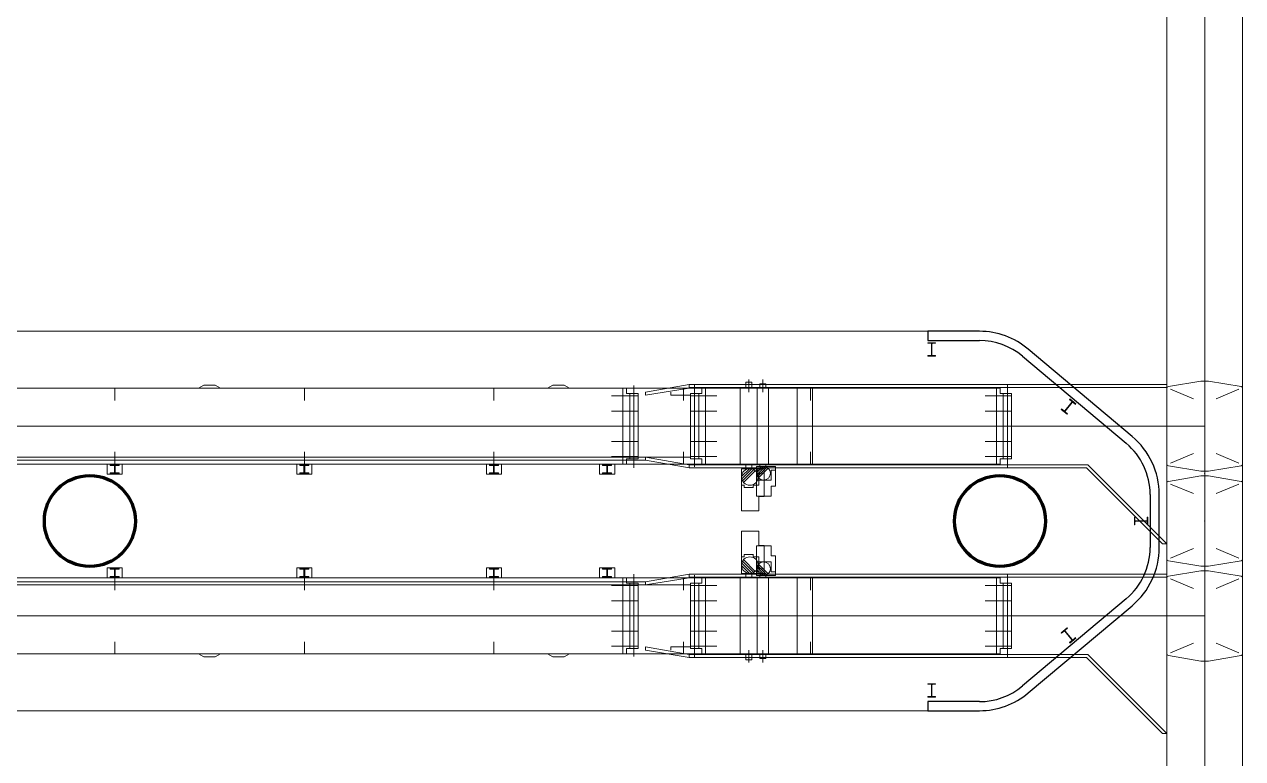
# Model space of a CAD drawing. Header units: metres. Extents: x 1807 to 3745, y 842 to 1968.
# Drawn here: x 3461.14 to 3477.2, y 1472.87 to 1482.55 of the extents above; entities that cross this region are included whole.
import ezdxf

# ---------------------------------------------------------------- set-up
doc = ezdxf.new("R2010")
doc.units = ezdxf.units.M
doc.header["$MEASUREMENT"] = 0
doc.layers.add('Level 1', color=7, linetype='Continuous', lineweight=0)

msp = doc.modelspace()

# ---------------------------------------------------------------- linework, layer by layer
at = {"layer": 'Level 1', "color": 7, "linetype": 'Continuous', "lineweight": 0}
for p, q in [((3476.2, 1576.091), (3476.2, 1451.2)), ((3477.2, 1576.091), (3477.2, 1451.2)), ((3473.73, 1478.5), (3448.37, 1478.5)), ((3475.743, 1477.116), (3474.373, 1478.266)), ((3476.699, 1477.874), (3476.701, 1477.876)), ((3476.701, 1477.874), (3476.699, 1477.876)), ((3473.953, 1477.75), (3448.147, 1477.75)), ((3462.328, 1477.75), (3462.328, 1477.59)), ((3463.503, 1477.79), (3463.434, 1477.75)), ((3463.503, 1477.79), (3463.653, 1477.79)), ((3463.723, 1477.75), (3463.653, 1477.79)), ((3464.828, 1477.75), (3464.828, 1477.59)), ((3467.328, 1477.75), (3467.328, 1477.59)), ((3468.103, 1477.79), (3468.034, 1477.75)), ((3468.103, 1477.79), (3468.253, 1477.79)), ((3468.323, 1477.75), (3468.253, 1477.79)), ((3469.078, 1477.75), (3469.028, 1477.75)), ((3469.078, 1477.68), (3469.078, 1477.75)), ((3469.903, 1477.8), (3469.328, 1477.7)), ((3469.328, 1477.66), (3469.903, 1477.75)), ((3469.328, 1477.7), (3469.328, 1477.66)), ((3469.659, 1477.7), (3469.659, 1477.66)), ((3469.828, 1477.75), (3469.828, 1477.59)), ((3474.1, 1477.8), (3469.903, 1477.8)), ((3469.903, 1477.8), (3469.903, 1477.75)), ((3474.1, 1477.76), (3469.903, 1477.76)), ((3470.068, 1477.75), (3470.118, 1477.75)), ((3470.069, 1477.68), (3470.069, 1477.75)), ((3470.788, 1477.76), (3470.588, 1477.76)), ((3470.648, 1477.83), (3470.648, 1477.76)), ((3470.728, 1477.83), (3470.648, 1477.83)), ((3470.728, 1477.83), (3470.728, 1477.76)), ((3470.947, 1477.76), (3470.797, 1477.76)), ((3470.912, 1477.81), (3470.832, 1477.81)), ((3470.832, 1477.81), (3470.832, 1477.76)), ((3470.912, 1477.81), (3470.912, 1477.76)), ((3471.5, 1477.75), (3471.5, 1477.59)), ((3474.003, 1477.75), (3473.953, 1477.75)), ((3474.003, 1477.68), (3474.003, 1477.75)), ((3474.1, 1477.8), (3474.82, 1477.8)), ((3474.1, 1477.8), (3474.1, 1476.7)), ((3474.1, 1477.76), (3474.82, 1477.76)), ((3474.82, 1477.8), (3476.2, 1477.8)), ((3474.82, 1477.76), (3476.2, 1477.76)), ((3476.2, 1476.751), (3476.2, 1477.749)), ((3476.65, 1477.845), (3476.221, 1477.773)), ((3476.25, 1477.738), (3476.55, 1477.611)), ((3476.75, 1477.845), (3476.65, 1477.845)), ((3476.75, 1477.845), (3477.179, 1477.773)), ((3477.15, 1477.738), (3476.85, 1477.611)), ((3477.2, 1476.751), (3477.2, 1477.749)), ((3477.2, 1476.751), (3477.2, 1477.749)), ((3469.228, 1477.65), (3468.878, 1477.65)), ((3469.228, 1477.68), (3469.078, 1477.68)), ((3469.228, 1476.82), (3469.228, 1477.68)), ((3469.918, 1477.66), (3469.659, 1477.66)), ((3469.919, 1477.68), (3469.919, 1476.82)), ((3469.919, 1477.68), (3470.069, 1477.68)), ((3469.919, 1477.65), (3470.269, 1477.65)), ((3474.153, 1477.65), (3473.803, 1477.65)), ((3474.153, 1477.68), (3474.003, 1477.68)), ((3474.153, 1476.82), (3474.153, 1477.68)), ((3469.228, 1477.45), (3468.878, 1477.45)), ((3469.919, 1477.45), (3470.269, 1477.45)), ((3474.153, 1477.45), (3473.803, 1477.45)), ((3469.228, 1477.25), (3468.878, 1477.25)), ((3469.919, 1477.25), (3470.269, 1477.25)), ((3474.153, 1477.25), (3473.803, 1477.25)), ((3474.821, 1477.249), (3474.819, 1477.251)), ((3474.821, 1477.251), (3474.819, 1477.249)), ((3476.701, 1477.249), (3476.699, 1477.251)), ((3476.701, 1477.251), (3476.699, 1477.249)), ((3476.699, 1477.249), (3476.701, 1477.251)), ((3476.701, 1477.249), (3476.699, 1477.251)), ((3469.228, 1477.05), (3468.878, 1477.05)), ((3469.919, 1477.05), (3470.269, 1477.05)), ((3474.153, 1477.05), (3473.803, 1477.05)), ((3462.328, 1476.91), (3462.328, 1476.75)), ((3464.828, 1476.91), (3464.828, 1476.75)), ((3467.328, 1476.91), (3467.328, 1476.75)), ((3469.828, 1476.91), (3469.828, 1476.75)), ((3471.5, 1476.91), (3471.5, 1476.75)), ((3476.25, 1476.762), (3476.55, 1476.889)), ((3477.15, 1476.762), (3476.85, 1476.889)), ((3473.953, 1476.75), (3448.147, 1476.75)), ((3469.918, 1476.84), (3450.328, 1476.84)), ((3469.328, 1476.8), (3450.328, 1476.8)), ((3462.228, 1476.616), (3462.228, 1476.75)), ((3462.228, 1476.75), (3462.428, 1476.75)), ((3462.268, 1476.74), (3462.388, 1476.74)), ((3462.268, 1476.74), (3462.268, 1476.73)), ((3462.268, 1476.73), (3462.323, 1476.73)), ((3462.288, 1476.75), (3462.288, 1476.74)), ((3462.323, 1476.73), (3462.323, 1476.636)), ((3462.333, 1476.73), (3462.388, 1476.73)), ((3462.333, 1476.73), (3462.333, 1476.636)), ((3462.368, 1476.75), (3462.368, 1476.74)), ((3462.388, 1476.74), (3462.388, 1476.73)), ((3462.428, 1476.616), (3462.428, 1476.75)), ((3464.728, 1476.616), (3464.728, 1476.75)), ((3464.728, 1476.75), (3464.928, 1476.75)), ((3464.768, 1476.74), (3464.888, 1476.74)), ((3464.768, 1476.74), (3464.768, 1476.73)), ((3464.768, 1476.73), (3464.823, 1476.73)), ((3464.788, 1476.75), (3464.788, 1476.74)), ((3464.823, 1476.73), (3464.823, 1476.636)), ((3464.833, 1476.73), (3464.888, 1476.73)), ((3464.833, 1476.73), (3464.833, 1476.636)), ((3464.868, 1476.75), (3464.868, 1476.74)), ((3464.888, 1476.74), (3464.888, 1476.73)), ((3464.928, 1476.616), (3464.928, 1476.75)), ((3467.228, 1476.616), (3467.228, 1476.75)), ((3467.228, 1476.75), (3467.428, 1476.75)), ((3467.268, 1476.74), (3467.388, 1476.74)), ((3467.268, 1476.74), (3467.268, 1476.73)), ((3467.268, 1476.73), (3467.323, 1476.73)), ((3467.288, 1476.75), (3467.288, 1476.74)), ((3467.323, 1476.73), (3467.323, 1476.636)), ((3467.333, 1476.73), (3467.388, 1476.73)), ((3467.333, 1476.73), (3467.333, 1476.636)), ((3467.368, 1476.75), (3467.368, 1476.74)), ((3467.388, 1476.74), (3467.388, 1476.73)), ((3467.428, 1476.616), (3467.428, 1476.75)), ((3468.72, 1476.616), (3468.72, 1476.75)), ((3468.72, 1476.75), (3468.92, 1476.75)), ((3468.76, 1476.74), (3468.88, 1476.74)), ((3468.76, 1476.74), (3468.76, 1476.73)), ((3468.76, 1476.73), (3468.815, 1476.73)), ((3468.78, 1476.75), (3468.78, 1476.74)), ((3468.815, 1476.73), (3468.815, 1476.636)), ((3468.825, 1476.73), (3468.88, 1476.73)), ((3468.825, 1476.73), (3468.825, 1476.636)), ((3468.86, 1476.75), (3468.86, 1476.74)), ((3469.228, 1476.85), (3468.878, 1476.85)), ((3468.88, 1476.74), (3468.88, 1476.73)), ((3468.92, 1476.616), (3468.92, 1476.75)), ((3469.078, 1476.75), (3469.028, 1476.75)), ((3469.228, 1476.82), (3469.078, 1476.82)), ((3469.078, 1476.82), (3469.078, 1476.75)), ((3469.328, 1476.84), (3469.328, 1476.8)), ((3469.903, 1476.74), (3469.328, 1476.84)), ((3469.328, 1476.8), (3469.903, 1476.7)), ((3474.1, 1476.74), (3469.903, 1476.74)), ((3469.903, 1476.74), (3469.903, 1476.7)), ((3469.919, 1476.85), (3470.269, 1476.85)), ((3469.919, 1476.82), (3470.069, 1476.82)), ((3470.068, 1476.75), (3470.118, 1476.75)), ((3470.069, 1476.82), (3470.069, 1476.75)), ((3470.788, 1476.74), (3470.588, 1476.74)), ((3470.648, 1476.74), (3470.648, 1476.69)), ((3470.728, 1476.74), (3470.728, 1476.69)), ((3470.947, 1476.74), (3470.797, 1476.74)), ((3470.832, 1476.74), (3470.832, 1476.72)), ((3470.912, 1476.74), (3470.912, 1476.72)), ((3474.153, 1476.85), (3473.803, 1476.85)), ((3474.003, 1476.75), (3473.953, 1476.75)), ((3474.153, 1476.82), (3474.003, 1476.82)), ((3474.003, 1476.82), (3474.003, 1476.75)), ((3474.1, 1476.74), (3474.82, 1476.74)), ((3474.82, 1476.74), (3475.16, 1476.74)), ((3475.16, 1476.74), (3476.2, 1475.7)), ((3476.65, 1476.655), (3476.221, 1476.727)), ((3476.75, 1476.655), (3477.179, 1476.727)), ((3462.228, 1476.616), (3462.428, 1476.616)), ((3462.268, 1476.636), (3462.268, 1476.626)), ((3462.268, 1476.636), (3462.323, 1476.636)), ((3462.268, 1476.626), (3462.388, 1476.626)), ((3462.333, 1476.636), (3462.388, 1476.636)), ((3462.388, 1476.636), (3462.388, 1476.626)), ((3464.728, 1476.616), (3464.928, 1476.616)), ((3464.768, 1476.636), (3464.768, 1476.626)), ((3464.768, 1476.636), (3464.823, 1476.636)), ((3464.768, 1476.626), (3464.888, 1476.626)), ((3464.833, 1476.636), (3464.888, 1476.636)), ((3464.888, 1476.636), (3464.888, 1476.626)), ((3467.228, 1476.616), (3467.428, 1476.616)), ((3467.268, 1476.636), (3467.268, 1476.626)), ((3467.268, 1476.636), (3467.323, 1476.636)), ((3467.268, 1476.626), (3467.388, 1476.626)), ((3467.333, 1476.636), (3467.388, 1476.636)), ((3467.388, 1476.636), (3467.388, 1476.626)), ((3468.72, 1476.616), (3468.92, 1476.616)), ((3468.76, 1476.636), (3468.76, 1476.626)), ((3468.76, 1476.636), (3468.815, 1476.636)), ((3468.76, 1476.626), (3468.88, 1476.626)), ((3468.825, 1476.636), (3468.88, 1476.636)), ((3468.88, 1476.636), (3468.88, 1476.626)), ((3474.1, 1476.7), (3469.903, 1476.7)), ((3470.592, 1476.69), (3470.592, 1476.472)), ((3470.592, 1476.69), (3470.892, 1476.69)), ((3470.593, 1476.587), (3470.696, 1476.69)), ((3470.596, 1476.554), (3470.728, 1476.687)), ((3470.606, 1476.529), (3470.754, 1476.677)), ((3470.62, 1476.508), (3470.774, 1476.662)), ((3470.792, 1476.72), (3470.792, 1476.538)), ((3470.792, 1476.72), (3471.042, 1476.72)), ((3470.792, 1476.633), (3470.879, 1476.72)), ((3470.795, 1476.607), (3470.905, 1476.717)), ((3470.803, 1476.586), (3470.927, 1476.709)), ((3470.815, 1476.568), (3470.944, 1476.697)), ((3470.82, 1476.63), (3470.892, 1476.63)), ((3470.82, 1476.63), (3470.82, 1476.472)), ((3470.892, 1476.69), (3470.892, 1476.63)), ((3470.982, 1476.67), (3471.042, 1476.67)), ((3470.982, 1476.67), (3470.982, 1476.538)), ((3471.042, 1476.72), (3471.042, 1476.67)), ((3474.1, 1476.7), (3474.82, 1476.7)), ((3474.82, 1476.7), (3475.143, 1476.7)), ((3475.143, 1476.7), (3476.143, 1475.7)), ((3476.65, 1476.595), (3476.221, 1476.523)), ((3476.75, 1476.655), (3476.65, 1476.655)), ((3476.75, 1476.595), (3476.65, 1476.595)), ((3476.699, 1476.624), (3476.701, 1476.626)), ((3476.701, 1476.624), (3476.699, 1476.626)), ((3476.75, 1476.595), (3477.179, 1476.523)), ((3470.592, 1476.472), (3470.628, 1476.472)), ((3470.628, 1476.472), (3470.628, 1476.442)), ((3470.628, 1476.442), (3470.749, 1476.442)), ((3470.748, 1476.472), (3470.748, 1476.442)), ((3470.748, 1476.472), (3470.82, 1476.472)), ((3470.792, 1476.538), (3470.982, 1476.538)), ((3476.2, 1475.501), (3476.2, 1476.499)), ((3476.25, 1476.488), (3476.55, 1476.361)), ((3477.15, 1476.488), (3476.85, 1476.361)), ((3477.2, 1475.501), (3477.2, 1476.499)), ((3477.2, 1475.501), (3477.2, 1476.499)), ((3476.1, 1475.65), (3476.1, 1476.35)), ((3476.699, 1475.999), (3476.701, 1476.001)), ((3476.701, 1475.999), (3476.699, 1476.001)), ((3476.143, 1475.7), (3476.2, 1475.7)), ((3476.25, 1475.512), (3476.55, 1475.639)), ((3477.15, 1475.512), (3476.85, 1475.639)), ((3470.592, 1475.528), (3470.628, 1475.528)), ((3470.592, 1475.31), (3470.592, 1475.528)), ((3470.596, 1475.446), (3470.728, 1475.313)), ((3470.606, 1475.471), (3470.754, 1475.323)), ((3470.62, 1475.492), (3470.774, 1475.337)), ((3470.628, 1475.558), (3470.749, 1475.558)), ((3470.628, 1475.528), (3470.628, 1475.558)), ((3470.748, 1475.528), (3470.748, 1475.558)), ((3470.748, 1475.528), (3470.82, 1475.528)), ((3470.792, 1475.462), (3470.982, 1475.462)), ((3470.792, 1475.28), (3470.792, 1475.462)), ((3470.82, 1475.37), (3470.82, 1475.528)), ((3470.982, 1475.33), (3470.982, 1475.462)), ((3476.65, 1475.405), (3476.221, 1475.477)), ((3476.75, 1475.405), (3477.179, 1475.477)), ((3462.228, 1475.384), (3462.228, 1475.25)), ((3462.228, 1475.384), (3462.428, 1475.384)), ((3462.268, 1475.374), (3462.388, 1475.374)), ((3462.268, 1475.364), (3462.268, 1475.374)), ((3462.268, 1475.364), (3462.323, 1475.364)), ((3462.323, 1475.27), (3462.323, 1475.364)), ((3462.333, 1475.364), (3462.388, 1475.364)), ((3462.333, 1475.27), (3462.333, 1475.364)), ((3462.388, 1475.364), (3462.388, 1475.374)), ((3462.428, 1475.384), (3462.428, 1475.25)), ((3464.728, 1475.384), (3464.728, 1475.25)), ((3464.728, 1475.384), (3464.928, 1475.384)), ((3464.768, 1475.374), (3464.888, 1475.374)), ((3464.768, 1475.364), (3464.768, 1475.374)), ((3464.768, 1475.364), (3464.823, 1475.364)), ((3464.823, 1475.27), (3464.823, 1475.364)), ((3464.833, 1475.364), (3464.888, 1475.364)), ((3464.833, 1475.27), (3464.833, 1475.364)), ((3464.888, 1475.364), (3464.888, 1475.374)), ((3464.928, 1475.384), (3464.928, 1475.25)), ((3467.228, 1475.384), (3467.228, 1475.25)), ((3467.228, 1475.384), (3467.428, 1475.384)), ((3467.268, 1475.374), (3467.388, 1475.374)), ((3467.268, 1475.364), (3467.268, 1475.374)), ((3467.268, 1475.364), (3467.323, 1475.364)), ((3467.323, 1475.27), (3467.323, 1475.364)), ((3467.333, 1475.364), (3467.388, 1475.364)), ((3467.333, 1475.27), (3467.333, 1475.364)), ((3467.388, 1475.364), (3467.388, 1475.374)), ((3467.428, 1475.384), (3467.428, 1475.25)), ((3468.72, 1475.384), (3468.72, 1475.25)), ((3468.72, 1475.384), (3468.92, 1475.384)), ((3468.76, 1475.374), (3468.88, 1475.374)), ((3468.76, 1475.364), (3468.76, 1475.374)), ((3468.76, 1475.364), (3468.815, 1475.364)), ((3468.815, 1475.27), (3468.815, 1475.364)), ((3468.825, 1475.364), (3468.88, 1475.364)), ((3468.825, 1475.27), (3468.825, 1475.364)), ((3468.88, 1475.364), (3468.88, 1475.374)), ((3468.92, 1475.384), (3468.92, 1475.25)), ((3469.903, 1475.3), (3469.328, 1475.2)), ((3474.1, 1475.3), (3469.903, 1475.3)), ((3469.903, 1475.3), (3469.903, 1475.25)), ((3470.592, 1475.31), (3470.892, 1475.31)), ((3470.593, 1475.413), (3470.696, 1475.31)), ((3470.648, 1475.26), (3470.648, 1475.31)), ((3470.728, 1475.26), (3470.728, 1475.31)), ((3470.792, 1475.366), (3470.879, 1475.28)), ((3470.792, 1475.28), (3471.042, 1475.28)), ((3470.795, 1475.393), (3470.905, 1475.283)), ((3470.803, 1475.414), (3470.927, 1475.291)), ((3470.815, 1475.432), (3470.944, 1475.303)), ((3470.82, 1475.37), (3470.892, 1475.37)), ((3470.832, 1475.26), (3470.832, 1475.28)), ((3470.892, 1475.31), (3470.892, 1475.37)), ((3470.912, 1475.26), (3470.912, 1475.28)), ((3470.982, 1475.33), (3471.042, 1475.33)), ((3471.042, 1475.28), (3471.042, 1475.33)), ((3474.1, 1475.3), (3474.82, 1475.3)), ((3474.1, 1475.3), (3474.1, 1474.2)), ((3474.82, 1475.3), (3476.2, 1475.3)), ((3476.65, 1475.345), (3476.221, 1475.273)), ((3476.75, 1475.405), (3476.65, 1475.405)), ((3476.75, 1475.345), (3476.65, 1475.345)), ((3476.699, 1475.374), (3476.701, 1475.376)), ((3476.701, 1475.374), (3476.699, 1475.376)), ((3476.75, 1475.345), (3477.179, 1475.273)), ((3473.953, 1475.25), (3449.589, 1475.25)), ((3469.328, 1475.2), (3450.328, 1475.2)), ((3469.918, 1475.16), (3450.328, 1475.16)), ((3462.228, 1475.25), (3462.428, 1475.25)), ((3462.268, 1475.27), (3462.323, 1475.27)), ((3462.268, 1475.26), (3462.268, 1475.27)), ((3462.268, 1475.26), (3462.388, 1475.26)), ((3462.288, 1475.25), (3462.288, 1475.26)), ((3462.328, 1475.09), (3462.328, 1475.25)), ((3462.333, 1475.27), (3462.388, 1475.27)), ((3462.368, 1475.25), (3462.368, 1475.26)), ((3462.388, 1475.26), (3462.388, 1475.27)), ((3464.728, 1475.25), (3464.928, 1475.25)), ((3464.768, 1475.27), (3464.823, 1475.27)), ((3464.768, 1475.26), (3464.768, 1475.27)), ((3464.768, 1475.26), (3464.888, 1475.26)), ((3464.788, 1475.25), (3464.788, 1475.26)), ((3464.828, 1475.09), (3464.828, 1475.25)), ((3464.833, 1475.27), (3464.888, 1475.27)), ((3464.868, 1475.25), (3464.868, 1475.26)), ((3464.888, 1475.26), (3464.888, 1475.27)), ((3467.228, 1475.25), (3467.428, 1475.25)), ((3467.268, 1475.27), (3467.323, 1475.27)), ((3467.268, 1475.26), (3467.268, 1475.27)), ((3467.268, 1475.26), (3467.388, 1475.26)), ((3467.288, 1475.25), (3467.288, 1475.26)), ((3467.328, 1475.09), (3467.328, 1475.25)), ((3467.333, 1475.27), (3467.388, 1475.27)), ((3467.368, 1475.25), (3467.368, 1475.26)), ((3467.388, 1475.26), (3467.388, 1475.27)), ((3468.72, 1475.25), (3468.92, 1475.25)), ((3468.76, 1475.27), (3468.815, 1475.27)), ((3468.76, 1475.26), (3468.76, 1475.27)), ((3468.76, 1475.26), (3468.88, 1475.26)), ((3468.78, 1475.25), (3468.78, 1475.26)), ((3468.825, 1475.27), (3468.88, 1475.27)), ((3468.86, 1475.25), (3468.86, 1475.26)), ((3469.228, 1475.15), (3468.878, 1475.15)), ((3468.88, 1475.26), (3468.88, 1475.27)), ((3469.078, 1475.25), (3469.028, 1475.25)), ((3469.078, 1475.18), (3469.078, 1475.25)), ((3469.228, 1475.18), (3469.078, 1475.18)), ((3469.228, 1475.18), (3469.228, 1474.32)), ((3469.328, 1475.16), (3469.903, 1475.25)), ((3469.328, 1475.2), (3469.328, 1475.16)), ((3469.828, 1475.09), (3469.828, 1475.25)), ((3474.1, 1475.26), (3469.903, 1475.26)), ((3469.919, 1474.32), (3469.919, 1475.18)), ((3469.919, 1475.18), (3470.069, 1475.18)), ((3469.919, 1475.15), (3470.269, 1475.15)), ((3470.068, 1475.25), (3470.118, 1475.25)), ((3470.069, 1475.18), (3470.069, 1475.25)), ((3470.788, 1475.26), (3470.588, 1475.26)), ((3470.947, 1475.26), (3470.797, 1475.26)), ((3471.5, 1475.25), (3471.5, 1475.09)), ((3474.153, 1475.15), (3473.803, 1475.15)), ((3474.003, 1475.25), (3473.953, 1475.25)), ((3474.003, 1475.18), (3474.003, 1475.25)), ((3474.153, 1475.18), (3474.003, 1475.18)), ((3474.1, 1475.26), (3474.82, 1475.26)), ((3474.153, 1475.18), (3474.153, 1474.32)), ((3474.82, 1475.26), (3476.2, 1475.26)), ((3476.2, 1474.251), (3476.2, 1475.249)), ((3476.25, 1475.238), (3476.55, 1475.111)), ((3477.15, 1475.238), (3476.85, 1475.111)), ((3477.2, 1474.251), (3477.2, 1475.249)), ((3477.2, 1474.251), (3477.2, 1475.249)), ((3469.228, 1474.95), (3468.878, 1474.95)), ((3469.919, 1474.95), (3470.269, 1474.95)), ((3474.153, 1474.95), (3473.803, 1474.95)), ((3474.373, 1473.734), (3475.743, 1474.884)), ((3469.228, 1474.75), (3468.878, 1474.75)), ((3469.919, 1474.75), (3470.269, 1474.75)), ((3474.153, 1474.75), (3473.803, 1474.75)), ((3474.821, 1474.749), (3474.819, 1474.751)), ((3474.821, 1474.751), (3474.819, 1474.749)), ((3476.701, 1474.749), (3476.699, 1474.751)), ((3476.701, 1474.751), (3476.699, 1474.749)), ((3476.699, 1474.749), (3476.701, 1474.751)), ((3476.701, 1474.749), (3476.699, 1474.751)), ((3469.228, 1474.55), (3468.878, 1474.55)), ((3469.919, 1474.55), (3470.269, 1474.55)), ((3474.153, 1474.55), (3473.803, 1474.55)), ((3462.328, 1474.25), (3462.328, 1474.41)), ((3464.828, 1474.25), (3464.828, 1474.41)), ((3467.328, 1474.25), (3467.328, 1474.41)), ((3469.228, 1474.35), (3468.878, 1474.35)), ((3469.228, 1474.32), (3469.078, 1474.32)), ((3469.078, 1474.32), (3469.078, 1474.25)), ((3469.328, 1474.34), (3469.328, 1474.3)), ((3469.903, 1474.24), (3469.328, 1474.34)), ((3469.659, 1474.3), (3469.659, 1474.34)), ((3469.918, 1474.34), (3469.659, 1474.34)), ((3469.828, 1474.25), (3469.828, 1474.41)), ((3469.919, 1474.35), (3470.269, 1474.35)), ((3469.919, 1474.32), (3470.069, 1474.32)), ((3470.069, 1474.32), (3470.069, 1474.25)), ((3471.5, 1474.41), (3471.5, 1474.25)), ((3474.153, 1474.35), (3473.803, 1474.35)), ((3474.153, 1474.32), (3474.003, 1474.32)), ((3474.003, 1474.32), (3474.003, 1474.25)), ((3476.25, 1474.262), (3476.55, 1474.389)), ((3477.15, 1474.262), (3476.85, 1474.389)), ((3473.953, 1474.25), (3448.147, 1474.25)), ((3463.503, 1474.21), (3463.434, 1474.25)), ((3463.503, 1474.21), (3463.653, 1474.21)), ((3463.723, 1474.25), (3463.653, 1474.21)), ((3468.103, 1474.21), (3468.034, 1474.25)), ((3468.103, 1474.21), (3468.253, 1474.21)), ((3468.323, 1474.25), (3468.253, 1474.21)), ((3469.078, 1474.25), (3469.028, 1474.25)), ((3469.328, 1474.3), (3469.903, 1474.2)), ((3474.1, 1474.24), (3469.903, 1474.24)), ((3469.903, 1474.24), (3469.903, 1474.2)), ((3474.1, 1474.2), (3469.903, 1474.2)), ((3470.068, 1474.25), (3470.118, 1474.25)), ((3470.788, 1474.24), (3470.588, 1474.24)), ((3470.648, 1474.17), (3470.648, 1474.24)), ((3470.728, 1474.17), (3470.648, 1474.17)), ((3470.728, 1474.17), (3470.728, 1474.24)), ((3470.947, 1474.24), (3470.797, 1474.24)), ((3470.832, 1474.19), (3470.832, 1474.24)), ((3470.912, 1474.19), (3470.832, 1474.19)), ((3470.912, 1474.19), (3470.912, 1474.24)), ((3474.003, 1474.25), (3473.953, 1474.25)), ((3474.1, 1474.24), (3474.82, 1474.24)), ((3474.1, 1474.2), (3474.82, 1474.2)), ((3474.82, 1474.24), (3475.16, 1474.24)), ((3474.82, 1474.2), (3475.143, 1474.2)), ((3475.143, 1474.2), (3476.143, 1473.2)), ((3475.16, 1474.24), (3476.2, 1473.2)), ((3476.65, 1474.155), (3476.221, 1474.227)), ((3476.75, 1474.155), (3476.65, 1474.155)), ((3476.75, 1474.155), (3477.179, 1474.227)), ((3448.37, 1473.5), (3473.73, 1473.5)), ((3476.143, 1473.2), (3476.2, 1473.2))]:
    msp.add_line(p, q, dxfattribs=at)
at = {"layer": 'Level 1', "color": 7, "linetype": 'Continuous', "lineweight": 0, "ltscale": 4}
for p, q in [((3476.7, 1576.091), (3476.7, 1451.2)), ((3470.688, 1477.7), (3470.688, 1477.864)), ((3470.872, 1477.7), (3470.872, 1477.864)), ((3469.028, 1476.75), (3469.028, 1477.75)), ((3469.173, 1476.7), (3469.173, 1477.785)), ((3469.974, 1477.8), (3469.974, 1476.715)), ((3470.119, 1477.75), (3470.119, 1476.75)), ((3470.575, 1477.75), (3470.575, 1476.75)), ((3470.797, 1477.75), (3470.797, 1476.75)), ((3470.801, 1477.75), (3470.801, 1476.75)), ((3470.947, 1477.75), (3470.947, 1476.75)), ((3471.328, 1477.75), (3471.328, 1476.75)), ((3471.528, 1477.75), (3471.528, 1476.75)), ((3473.953, 1476.75), (3473.953, 1477.75)), ((3474.098, 1476.7), (3474.098, 1477.785)), ((3469.118, 1476.82), (3469.118, 1477.68)), ((3470.029, 1477.68), (3470.029, 1476.82)), ((3474.043, 1476.82), (3474.043, 1477.68)), ((3447.28, 1477.25), (3474.82, 1477.25)), ((3476.7, 1477.25), (3474.82, 1477.25)), ((3470.892, 1476.63), (3470.892, 1476.322)), ((3471.042, 1476.67), (3471.042, 1476.458)), ((3470.592, 1476.134), (3470.592, 1476.472)), ((3470.792, 1476.326), (3470.792, 1476.538)), ((3470.982, 1476.458), (3470.982, 1476.326)), ((3470.982, 1476.458), (3471.042, 1476.458)), ((3470.982, 1476.326), (3470.792, 1476.326)), ((3470.82, 1476.322), (3470.82, 1476.134)), ((3470.82, 1476.322), (3470.892, 1476.322)), ((3470.82, 1476.134), (3470.592, 1476.134)), ((3470.592, 1475.866), (3470.592, 1475.528)), ((3470.82, 1475.866), (3470.592, 1475.866)), ((3470.82, 1475.678), (3470.82, 1475.866)), ((3470.792, 1475.674), (3470.792, 1475.462)), ((3470.982, 1475.674), (3470.792, 1475.674)), ((3470.82, 1475.678), (3470.892, 1475.678)), ((3470.892, 1475.37), (3470.892, 1475.678)), ((3470.982, 1475.542), (3470.982, 1475.674)), ((3470.982, 1475.542), (3471.042, 1475.542)), ((3471.042, 1475.33), (3471.042, 1475.542)), ((3469.173, 1475.3), (3469.173, 1474.215)), ((3469.974, 1474.2), (3469.974, 1475.285)), ((3474.098, 1475.3), (3474.098, 1474.215)), ((3469.028, 1475.25), (3469.028, 1474.25)), ((3469.118, 1475.18), (3469.118, 1474.32)), ((3470.029, 1474.32), (3470.029, 1475.18)), ((3470.119, 1474.25), (3470.119, 1475.25)), ((3470.575, 1474.25), (3470.575, 1475.25)), ((3470.797, 1474.25), (3470.797, 1475.25)), ((3470.801, 1474.25), (3470.801, 1475.25)), ((3470.947, 1474.25), (3470.947, 1475.25)), ((3471.328, 1475.25), (3471.328, 1474.25)), ((3471.528, 1475.25), (3471.528, 1474.25)), ((3473.953, 1475.25), (3473.953, 1474.25)), ((3474.043, 1475.18), (3474.043, 1474.32)), ((3447.28, 1474.75), (3474.82, 1474.75)), ((3476.7, 1474.75), (3474.82, 1474.75)), ((3470.688, 1474.3), (3470.688, 1474.136)), ((3470.872, 1474.3), (3470.872, 1474.136))]:
    msp.add_line(p, q, dxfattribs=at)
at = {"layer": 'Level 1', "color": 7, "linetype": 'Continuous', "lineweight": 30}
for p, q in [((3473.73, 1478.5), (3473.05, 1478.5)), ((3473.05, 1478.5), (3473.05, 1478.38)), ((3473.05, 1478.38), (3473.73, 1478.38)), ((3474.296, 1478.174), (3475.666, 1477.024)), ((3475.743, 1477.116), (3474.373, 1478.266)), ((3475.98, 1476.35), (3475.98, 1475.65)), ((3476.1, 1475.65), (3476.1, 1476.35)), ((3475.666, 1474.976), (3474.296, 1473.826)), ((3474.373, 1473.734), (3475.743, 1474.884)), ((3473.73, 1473.62), (3473.05, 1473.62)), ((3473.05, 1473.62), (3473.05, 1473.5)), ((3473.05, 1473.5), (3473.73, 1473.5))]:
    msp.add_line(p, q, dxfattribs=at)
at = {"layer": 'Level 1', "color": 7, "linetype": 'Continuous', "lineweight": 13}
for p, q in [((3473.05, 1478.35), (3473.151, 1478.35)), ((3473.05, 1478.342), (3473.05, 1478.35)), ((3473.091, 1478.342), (3473.05, 1478.342)), ((3473.098, 1478.188), (3473.098, 1478.334)), ((3473.103, 1478.334), (3473.103, 1478.188)), ((3473.151, 1478.342), (3473.11, 1478.342)), ((3473.151, 1478.35), (3473.151, 1478.342)), ((3473.05, 1478.172), (3473.05, 1478.18)), ((3473.05, 1478.18), (3473.091, 1478.18)), ((3473.151, 1478.172), (3473.05, 1478.172)), ((3473.11, 1478.18), (3473.151, 1478.18)), ((3473.151, 1478.18), (3473.151, 1478.172)), ((3474.855, 1477.453), (3474.95, 1477.566)), ((3474.953, 1477.563), (3474.859, 1477.45)), ((3474.917, 1477.603), (3474.923, 1477.609)), ((3474.949, 1477.576), (3474.917, 1477.603)), ((3474.923, 1477.609), (3475, 1477.543)), ((3474.995, 1477.537), (3474.964, 1477.564)), ((3475, 1477.543), (3474.995, 1477.537)), ((3474.808, 1477.472), (3474.813, 1477.479)), ((3474.886, 1477.407), (3474.808, 1477.472)), ((3474.813, 1477.479), (3474.845, 1477.452)), ((3474.86, 1477.439), (3474.891, 1477.413)), ((3474.891, 1477.413), (3474.886, 1477.407)), ((3475.772, 1475.949), (3475.772, 1476.051)), ((3475.772, 1476.051), (3475.78, 1476.051)), ((3475.78, 1475.949), (3475.772, 1475.949)), ((3475.78, 1476.051), (3475.78, 1476.01)), ((3475.78, 1475.99), (3475.78, 1475.949)), ((3475.788, 1476.002), (3475.934, 1476.002)), ((3475.934, 1475.998), (3475.788, 1475.998)), ((3475.942, 1476.01), (3475.942, 1476.051)), ((3475.942, 1476.051), (3475.95, 1476.051)), ((3475.942, 1475.949), (3475.942, 1475.99)), ((3475.95, 1475.949), (3475.942, 1475.949)), ((3475.95, 1476.051), (3475.95, 1475.949)), ((3474.886, 1474.593), (3474.808, 1474.528)), ((3474.808, 1474.528), (3474.813, 1474.521)), ((3474.813, 1474.521), (3474.845, 1474.548)), ((3474.855, 1474.547), (3474.95, 1474.434)), ((3474.953, 1474.437), (3474.859, 1474.55)), ((3474.86, 1474.561), (3474.891, 1474.587)), ((3474.891, 1474.587), (3474.886, 1474.593)), ((3474.949, 1474.424), (3474.917, 1474.397)), ((3474.917, 1474.397), (3474.923, 1474.391)), ((3474.923, 1474.391), (3475, 1474.457)), ((3474.995, 1474.463), (3474.964, 1474.436)), ((3475, 1474.457), (3474.995, 1474.463)), ((3473.05, 1473.848), (3473.05, 1473.856)), ((3473.05, 1473.856), (3473.151, 1473.856)), ((3473.091, 1473.848), (3473.05, 1473.848)), ((3473.098, 1473.693), (3473.098, 1473.84)), ((3473.103, 1473.84), (3473.103, 1473.693)), ((3473.151, 1473.848), (3473.111, 1473.848)), ((3473.151, 1473.856), (3473.151, 1473.848)), ((3473.05, 1473.678), (3473.05, 1473.686)), ((3473.05, 1473.686), (3473.091, 1473.686)), ((3473.151, 1473.678), (3473.05, 1473.678)), ((3473.111, 1473.686), (3473.151, 1473.686)), ((3473.151, 1473.686), (3473.151, 1473.678))]:
    msp.add_line(p, q, dxfattribs=at)
at = {"layer": 'Level 1', "color": 7, "linetype": 'Continuous', "lineweight": 70}
for centre in [(3462, 1476), (3474, 1476)]:
    msp.add_circle(centre, 0.6, dxfattribs=at)
at = {"layer": 'Level 1', "color": 7, "linetype": 'Continuous', "lineweight": 0}
for centre, radius in [((3470.702, 1476.581), 0.109), ((3470.883, 1476.629), 0.091), ((3470.702, 1475.419), 0.109), ((3470.883, 1475.371), 0.091)]:
    msp.add_circle(centre, radius, dxfattribs=at)
for centre, radius, start, end in [((3473.73, 1477.5), 1, 49.9895, 90), ((3476.225, 1477.749), 0.025, 99.4622, 180), ((3477.175, 1477.749), 0.025, 0, 80.5378), ((3475.1, 1476.35), 1, 0, 49.9899), ((3476.225, 1476.751), 0.025, 180, 260.5376), ((3477.175, 1476.751), 0.025, 279.4624, 0), ((3476.225, 1476.499), 0.025, 99.4622, 180), ((3477.175, 1476.499), 0.025, 0, 80.5378), ((3475.1, 1475.65), 1, 310.0105, 0), ((3476.225, 1475.501), 0.025, 180, 260.5376), ((3477.175, 1475.501), 0.025, 279.4624, 0), ((3476.225, 1475.249), 0.025, 99.4622, 180), ((3477.175, 1475.249), 0.025, 0, 80.5378), ((3476.225, 1474.251), 0.025, 180, 260.5376), ((3477.175, 1474.251), 0.025, 279.4624, 0), ((3473.73, 1474.5), 1, 270, 310.0101)]:
    msp.add_arc(centre, radius, start, end, dxfattribs=at)
at = {"layer": 'Level 1', "color": 7, "linetype": 'Continuous', "lineweight": 30}
for centre, radius, start, end in [((3473.73, 1477.5), 1, 49.9904, 89.9991), ((3473.73, 1477.5), 0.88, 49.9904, 89.9991), ((3475.1, 1476.35), 1, 359.9989, 49.9901), ((3475.1, 1476.35), 0.88, 359.9989, 49.9901), ((3475.1, 1475.65), 0.88, 310.0105, 359.9992), ((3475.1, 1475.65), 1, 310.0105, 359.9992), ((3473.73, 1474.5), 0.88, 270.0003, 310.0096), ((3473.73, 1474.5), 1, 270.0003, 310.0096)]:
    msp.add_arc(centre, radius, start, end, dxfattribs=at)
at = {"layer": 'Level 1', "color": 7, "linetype": 'Continuous', "lineweight": 13}
for centre, start, end in [((3473.091, 1478.334), 0, 90), ((3473.11, 1478.334), 90, 180), ((3473.091, 1478.188), 270, 0), ((3473.11, 1478.188), 180, 270), ((3474.944, 1477.571), 320, 50), ((3474.959, 1477.558), 50, 140), ((3474.85, 1477.458), 230, 320), ((3474.865, 1477.445), 140, 230), ((3475.788, 1476.01), 180, 270), ((3475.788, 1475.99), 90, 180), ((3475.934, 1476.01), 270, 0), ((3475.934, 1475.99), 0, 90), ((3474.85, 1474.542), 40, 130), ((3474.865, 1474.555), 130, 220), ((3474.944, 1474.429), 310, 40), ((3474.959, 1474.442), 220, 310), ((3473.091, 1473.84), 0, 90), ((3473.111, 1473.84), 90, 180), ((3473.091, 1473.693), 270, 0), ((3473.111, 1473.693), 180, 270)]:
    msp.add_arc(centre, 0.0076, start, end, dxfattribs=at)

doc.saveas('drawing.dxf')
